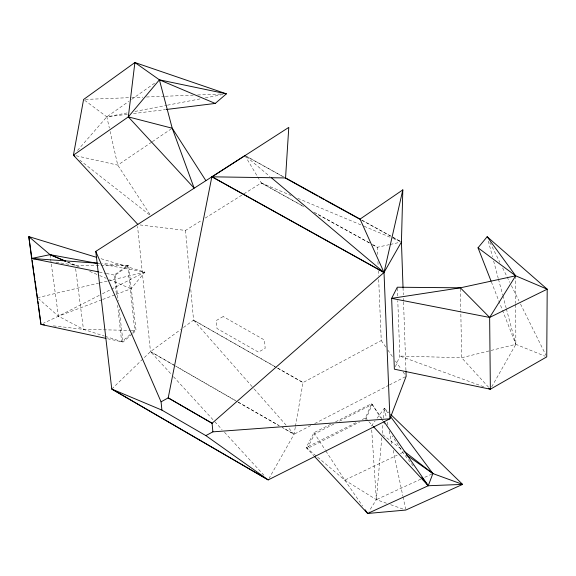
<?xml version="1.0" encoding="UTF-8"?>
<svg xmlns="http://www.w3.org/2000/svg" width="576" height="576" viewBox="0 0 576 576"><rect width="100%" height="100%" fill="white"/><g stroke="black" fill="none" stroke-linecap="round" stroke-linejoin="round"><path stroke-width="0.43" stroke-dasharray="2.88 2.16" d="M381.766 437.825L376.351 499.658L369.029 511.294M382.154 433.339L383.018 423.482M383.494 418.104L384.35 408.247L388.843 412.618M295.286 427.212L294.07 434.21L269.086 478.361M295.438 426.334L303.019 382.565L381.247 340.538L378.684 279.554M395.388 366.718L399.823 356.062L397.786 300.629M362.225 419.558L365.429 417.96L371.642 403.654L381.917 418.55M330.797 424.217L313.978 432.684L306.158 447.523L313.891 455.81M491.681 386.892L515.837 344.318L515.736 304.279M371.448 425.974L375.062 421.006M377.129 418.176L384.35 408.247L388.62 413.993M115.992 294.444L131.011 288.763L144.878 272.131L100.166 258.444M77.522 150.451L106.812 116.849L128.722 101.426M111.758 389.038L150.494 351.605L180.634 329.58M132.156 333.986L123.041 342.05L107.64 338.746M132.804 333.41L136.058 330.523L128.657 265.478L102.499 263.585M130.075 334.634L121.68 341.762L117.612 305.302M132.754 332.273L134.762 330.494L127.62 265.406L114.235 275.062L116.518 295.517M183.506 327.478L193.558 320.141L190.764 289.051M106.33 273.47L115.157 275.249L128.657 265.478L75.19 265.248L55.627 262.195M131.638 99.367L155.736 82.397M151.603 142.193L117.742 165.132L76.032 155.743M152.338 141.689L172.217 128.225M140.04 224.942L185.501 230.436L202.176 219.989M205.214 218.088L243.115 194.35M243.871 193.874L261.31 182.952L291.154 195.53M310.759 425.592L294.07 434.21L282.398 427.543L294.07 434.21L288.122 427.464M314.734 423.54L388.656 385.358M389.448 384.948L405.346 376.74M333.871 424.051L314.734 433.85L307.166 448.603L359.741 421.934M339.458 421.193L372.154 404.446L366.113 418.702L363.722 419.911M99.238 295.387L58.399 316.202L43.337 323.294M102.442 293.76L144.878 272.131L102.722 264.362M335.599 421.798L371.642 403.654L380.779 417.953M355.817 422.755L306.158 447.523L344.794 480.118L376.351 499.658L386.453 503.222M325.886 451.015L344.794 480.118L397.188 455.155M400.414 453.622L402.833 452.47L404.294 453.499M420.761 479.153L376.351 499.658L371.57 427.745M424.8 477.288L432.871 473.558M101.801 299.801L58.399 316.202L38.75 298.872M102.636 299.484L115.157 294.761M37.44 297.72L98.582 283.154M99.454 282.946L107.316 281.074M108.194 280.865L144.878 272.131M389.383 244.627L377.33 247.27L372.658 244.699M390.247 244.44L399.715 242.359M127.037 112.954L106.812 116.849L83.578 99.49M134.95 111.434L166.608 105.336M167.486 105.17L201.78 98.568M205.294 97.891L225.518 93.996M127.253 114.322L106.812 116.849L109.346 128.059M133.474 113.551L165.463 109.591M85.378 99.418L131.191 97.603M132.084 97.567L142.862 97.142M146.455 96.998L164.419 96.286M165.319 96.25L193.169 95.148M197.654 94.968L221.911 94.003M53.359 325.858L83.47 329.364L130.342 330.401M131.227 330.415L136.058 330.523M98.33 263.556L101.844 264.204M99.295 272.059L105.451 273.298M50.623 259.056L58.399 316.202L83.47 329.364L104.429 336.089M105.271 336.355L123.041 342.05L119.153 309.096M390.665 504.706L404.971 509.753M483.66 386.755L399.823 356.062L461.664 357.732L515.837 344.318L545.119 356.22M297.792 198.324L363.29 225.914M364.126 226.267L392.314 238.14M393.142 238.493L401.436 241.985M67.882 262.174L75.19 265.248M67.385 261.965L79.776 267.192M89.69 271.368L98.784 275.191M99.612 275.544L106.222 278.323M109.526 279.72L131.011 288.763M361.469 220.068L400.651 241.553L361.613 219.974M369.54 242.986L315.799 213.401M284.004 177.084L246.593 156.406L284.141 177.329M257.659 176.846L261.31 182.952L303.638 206.424M313.834 212.069L369.49 242.928M372.629 244.663L377.33 247.27L377.633 254.448M261.31 182.952L304.898 207.31M276.631 367.625L193.558 320.141L253.627 388.31M277.409 368.064L303.019 382.565L277.402 367.949M193.558 320.141L276.624 367.51M237.262 401.753L176.033 366.401M238.039 402.199L278.503 425.318M235.087 400.277L150.494 351.605L137.549 226.411M238.19 402.062L279.324 425.729M175.262 365.954L150.494 351.605L171.122 374.09M382.745 434.722L401.81 449.489M79.762 160.128L149.486 214.819M246.355 156.701L270 176.587M365.429 417.96L372.816 425.93M173.549 376.733L214.207 421.049M214.812 421.711L222.091 429.646M224.518 432.288L264.564 475.942M488.57 387.245L461.664 357.732L460.8 311.126M254.218 388.987L287.525 426.787M413.107 465.919L402.833 452.47L392.285 435.96M381.247 340.538L385.819 347.112M387.85 350.035L392.933 357.336M395.474 360.986L401.062 369.022M403.092 371.945L404.618 374.134M344.794 480.118L362.578 506.059M149.918 214.43L117.742 165.132L110.131 131.508M313.978 432.684L325.397 450.266M381.262 418.702L382.702 420.955M383.177 421.704L384.617 423.958M244.879 155.462L257.198 176.083M489.938 242.33L499.867 262.354M502.646 267.962L509.796 282.384M511.387 285.588L518.933 300.809M520.524 304.013L545.947 355.277M491.393 281.93L502.142 309.384M502.474 310.212L515.837 344.318L506.354 308.743M488.311 241.063L492.473 256.68M493.632 261.022L498.254 278.374M498.485 279.238L502.654 294.862M502.884 295.726L506.117 307.879M384.35 408.247L386.388 417.902M387.317 422.287L388.238 426.679M389.167 431.064L392.126 445.111M393.235 450.374L402.854 496.008M403.042 496.886L405.634 509.177M50.026 254.657L50.508 258.178M75.643 268.812L83.47 329.364M115.157 275.249L118.21 301.082M185.501 230.436L190.044 281.059M377.935 261.619L378.122 266.105M378.31 270.59L378.533 275.969M397.332 288.108L397.627 296.158M403.034 287.662L403.286 294.826M403.409 298.411L403.502 301.097M403.538 301.99L405.922 370.058M460.39 288.72L460.786 310.226M515.671 275.803L515.736 303.394M223.178 316.548L216.31 320.508L216.972 328.493L258.415 352.102L265.162 348.314L264.535 340.056L223.178 316.548"/><path stroke-width="0.86" d="M403.034 287.662L401.436 241.985L402.818 189.878L359.899 219.211L325.584 200.39M205.855 435.614L268.207 479.909L111.758 389.038L161.914 410.126L205.855 435.614L212.882 431.849L212.076 423.259L384.019 272.491L360.058 219.11L285.559 177.941L288.785 127.397L212.026 176.818L384.019 272.491L389.93 418.802L268.207 479.909L111.758 389.038L95.767 251.402L245.03 155.542M137.786 224.366L73.426 155.153L128.318 116.899L134.892 62.525L226.404 93.83L215.23 103.435L166.356 109.483M402.818 189.878L384.019 272.491L211.86 176.724L168.206 397.872L161.071 401.825L161.914 410.126M390.218 416.146L432.871 473.558L428.249 485.741L367.661 513.475L314.503 456.466M401.436 241.985L384.019 272.491L271.354 177.725M488.686 388.598L490.363 389.218L546.746 356.882L547.2 289.188L515.671 275.803L460.375 287.82L397.296 287.215L391.644 298.368L394.366 369.18L490.363 389.218L489.643 317.448L515.671 275.803L487.152 236.722L478.03 247.817L491.062 281.095M74.83 156.262L73.426 155.153L83.578 99.49L134.892 62.525L159.394 79.826L172.217 128.225L194.134 188.114L128.318 116.899L159.394 79.826L226.404 93.83M489.643 317.448L460.375 287.82L391.644 298.368L489.643 317.448L547.2 289.188L487.152 236.722M97.452 263.398L50.026 254.657L31.63 258.444L40.961 324.418L105.89 338.364M212.882 431.849L389.93 418.802L406.145 376.33L405.95 370.951M212.026 176.818L285.559 177.941M98.014 263.261L31.63 258.444L28.8 236.599L96.725 257.393M44.503 324.828L40.961 324.418L38.498 305.726M34.294 258.862L31.63 258.444L98.417 271.879M128.318 116.899L172.217 128.225L205.834 180.583M406.498 455.04L432.871 473.558L462.607 484.394L405.814 510.055L367.661 513.475L365.119 509.767M31.932 258.746L28.8 236.599L50.026 254.657L65.448 261.151M50.026 254.657L65.729 261.274M159.394 79.826L215.23 103.435M322.466 198.684L324.029 199.534M285.703 178.2L317.772 196.07M319.342 196.942L321.689 198.245M478.03 247.817L515.671 275.803M403.927 451.13L432.871 473.558M390.766 414.49L462.607 484.394L428.249 485.741L373.428 426.593M421.762 477.245L428.249 485.741L383.954 421.502M95.767 251.402L161.071 401.825M32.184 260.518L32.558 263.174M32.803 264.946L33.682 271.145M33.934 272.916L34.812 279.115M35.057 280.886L36.562 291.514M36.814 293.285L37.67 299.498M37.908 301.277L38.261 303.948M212.076 423.259L168.206 397.872L212.076 423.259"/></g></svg>
